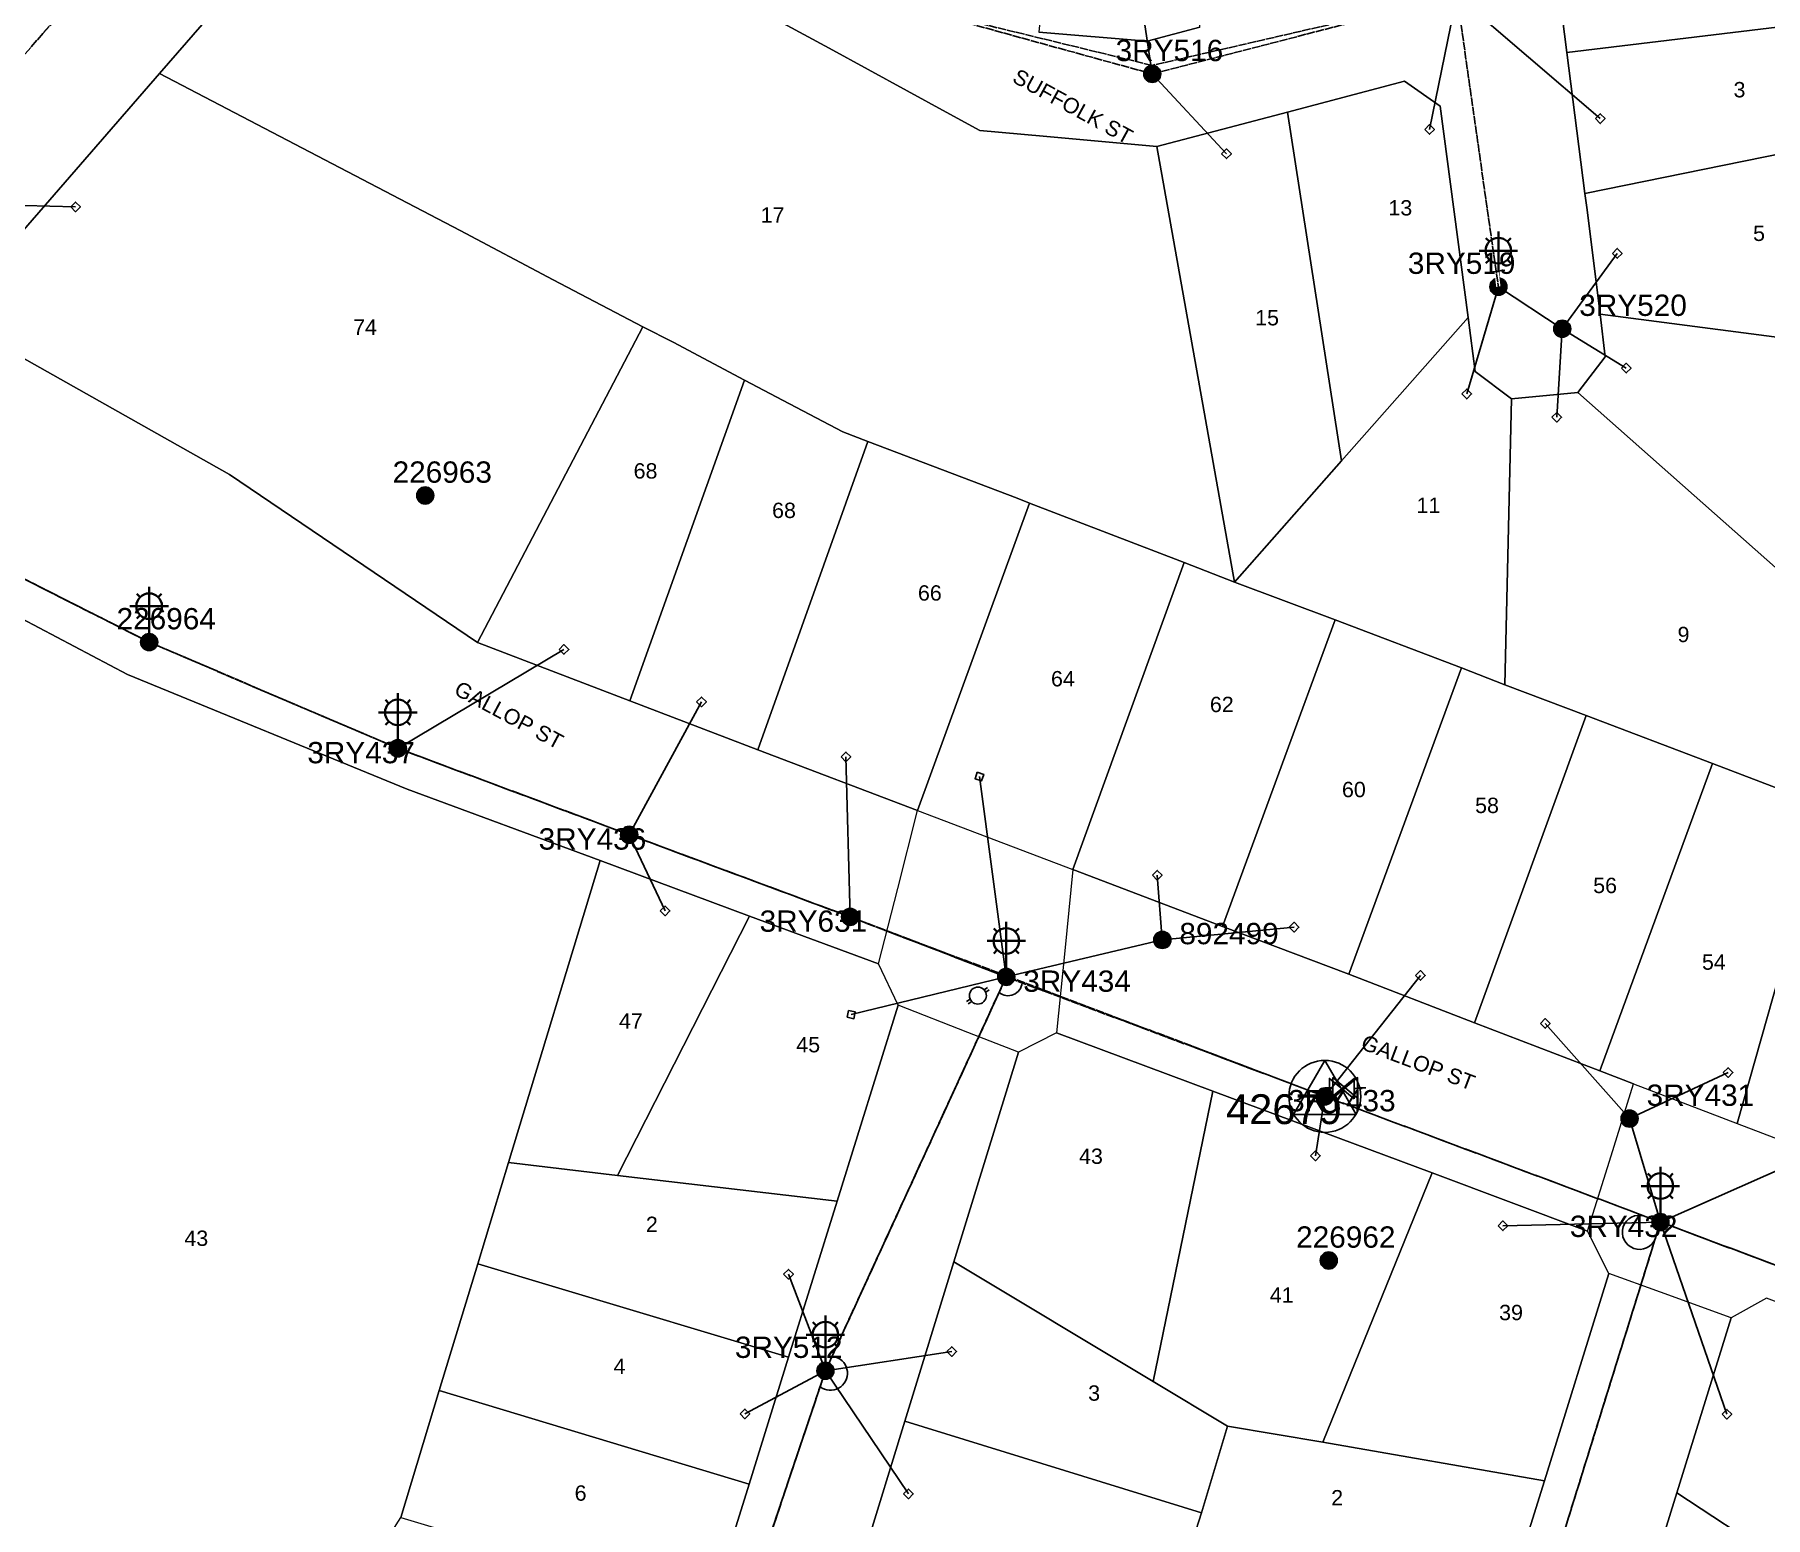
# Model space of a CAD drawing. Header units: metres. Extents: x 301080 to 303013, y 6182698 to 6183880.
# Drawn here: x 301742.1 to 301945.2, y 6182965.7 to 6183139.7 of the extents above; entities that cross this region are included whole.
import ezdxf
from ezdxf.enums import TextEntityAlignment as Align

# ---------------------------------------------------------------- set-up
doc = ezdxf.new("R2010")
doc.units = ezdxf.units.M
doc.linetypes.add('Cable Exist OH', pattern=[1, 1, 0])
doc.layers.get('0').update_dxf_attribs({"color": 6})
doc.layers.add('Cadastre Land Parcels_SP_EXT', color=9, linetype='Continuous', lineweight=5)
doc.layers.add('Cadastre Roads_SP_EXT', color=9, linetype='Continuous', lineweight=5)
for name, color, linetype in [('Equip_LV_EXT', 7, 'Continuous'), ('Equip_SP_LV_EXT', 7, 'Continuous'), ('Equip_SP_SL_EXT', 7, 'Continuous'), ('Mains_HV_EXT', 7, 'Continuous'), ('Mains_LV_EXT', 7, 'Continuous'), ('Mains_SL_EXT', 7, 'Continuous'), ('Services_SP_EXT', 7, 'Continuous'), ('Sub_SP_TR_HV_LV_EXT', 7, 'Continuous'), ('SupportsOH_SP_TR_HV_LV_SL_EXT', 7, 'Continuous')]:
    doc.layers.add(name, color=color, linetype=linetype)
doc.styles.add('iecARIAL', font='arial.ttf', dxfattribs={"height": 2})
doc.styles.add('POLE_LABEL', font='arial.ttf')
doc.styles.get("Standard").update_dxf_attribs({"font": 'arial.ttf'})

# ---------------------------------------------------------------- blocks, each defined once
blk = doc.blocks.new('SUB_POLE_EXT')
blk.add_wipeout([(0, 4.22), (0.42, 4.2), (0.83, 4.14), (1.21, 4.05), (1.62, 3.9), (1.99, 3.72), (2.35, 3.51), (2.68, 3.26), (2.99, 2.99), (3.28, 2.66), (3.52, 2.34), (3.76, 1.92), (3.9, 1.62), (4.04, 1.23), (4.18, 0.63), (4.22, 0), (4.18, -0.61), (4.06, -1.15), (3.9, -1.62), (3.58, -2.24), (3.22, -2.73), (2.97, -3.01), (2.68, -3.26), (2.36, -3.5), (2, -3.72), (1.64, -3.89), (1.25, -4.03), (0.82, -4.14), (0.42, -4.2), (0, -4.22), (-0.41, -4.2), (-0.8, -4.15), (-1.21, -4.05), (-1.62, -3.9), (-1.99, -3.73), (-2.35, -3.51), (-2.68, -3.26), (-2.96, -3.02), (-3.23, -2.72), (-3.51, -2.35), (-3.71, -2.01), (-3.91, -1.6), (-4.05, -1.21), (-4.16, -0.76), (-4.22, -0.14), (-4.21, 0.39), (-4.14, 0.83), (-4.03, 1.27), (-3.9, 1.63), (-3.71, 2.02), (-3.5, 2.37), (-3.28, 2.67), (-2.99, 2.99), (-2.68, 3.27), (-2.33, 3.52), (-1.98, 3.73), (-1.63, 3.9), (-1.2, 4.05), (-0.78, 4.15), (-0.4, 4.21)])
blk.add_line((2.16, 0.48), (2.16, 0.48, 0))
blk.add_lwpolyline([(-4.22, 0, 1), (4.22, 0, 1)], format="xyb", close=True)
blk.add_lwpolyline([(2.14, 0.52), (0, 4.22), (-3.66, -2.11), (3.66, -2.11)], close=True)
for tag, height, flags, p in [('ASSET_NUM', 3.5, 8, (2, 2)), ('STREET_CODE', 0.2, 9, (1.5, 0)), ('CONSTRUCTED_VOLTAGE', 0.2, 9, (1.5, -0.2)), ('OPERATING_VOLTAGE', 0.2, 9, (1.5, -0.6)), ('OPERATED_BY', 0.2, 9, (1.5, -0.8)), ('ORIENTATION', 0.2, 9, (1.5, -1.2)), ('OWNED_BY', 0.2, 9, (1.5, -1.4)), ('SECONDARY_VOLTAGE', 0.2, 9, (1.5, -1.6)), ('STATE', 0.2, 9, (1.5, -1.8)), ('SUBSTATION_TYPE', 0.2, 9, (1.5, -2)), ('NO_PHASES', 0.2, 9, (1.5, -0.4)), ('MAINTAINED_BY', 0.2, 9, (1.5, -1)), ('STREETNAME', 0.2, 9, (1.5, -2.8)), ('SUBURB', 0.2, 9, (1.5, -3)), ('Z', 0.2, 1, (1.5, -3.4)), ('USAGE', 0.2, 9, (1.5, -2.2)), ('LEGEND', 0.2, 9, (1.5, -2.4)), ('LOCATION', 0.2, 9, (1.5, -2.6)), ('NOTES', 0.2, 9, (1.5, -3.2))]:
    blk.add_attdef(tag, text='', height=height, dxfattribs=dict(flags=flags)).set_placement(p, align=Align.MIDDLE_LEFT)
blk = doc.blocks.new('LV_OH_LINKS_DISTFUSE_EXT')
for p, q in [((0, 0), (0.96, 0)), ((3.84, 0), (4.8, 0))]:
    blk.add_line(p, q)
blk.add_lwpolyline([(3.84, -1.2), (3.84, 1.2), (0.96, -1.2), (0.96, 1.2)], close=True)
at = {"flags": 9}
for tag, p in [('ACTUAL_STATUS', (0, 0)), ('CONSTRUCTED_VOLTAGE', (0, -0.2)), ('OPERATING_VOLTAGE', (0, -0.6)), ('ORIENTATION', (0, -0.8)), ('OWNED_BY', (0, -1)), ('STATE', (0, -1.2)), ('SWITCH_TYPE', (0, -1.4)), ('NO_PHASES', (0, -0.4)), ('USAGE', (0, -1.6)), ('NOTES', (0, -1.8))]:
    blk.add_attdef(tag, text='', height=0.2, dxfattribs=at).set_placement(p, align=Align.MIDDLE_LEFT)
at = {"flags": 1}
blk.add_attdef('Z', (0, 0), '', height=0.2, dxfattribs=at)
blk = doc.blocks.new('LV_OH_LINKS_OPEN_EXT')
for p, q in [((-0.17, 4.97), (-0.17, 5.46)), ((0.17, 4.97), (0.17, 5.46)), ((-0.17, 3), (-0.17, 2.5)), ((0.17, 3), (0.17, 2.5))]:
    blk.add_line(p, q)
blk.add_lwpolyline([(0, 2.99, 1), (0, 4.98, 1)], format="xyb", close=True)
at = {"flags": 9}
for tag, p in [('ACTUAL_STATUS', (0, 0)), ('CONSTRUCTED_VOLTAGE', (0, -0.2)), ('OPERATING_VOLTAGE', (0, -0.6)), ('ORIENTATION', (0, -0.8)), ('OWNED_BY', (0, -1)), ('STATE', (0, -1.2)), ('SWITCH_TYPE', (0, -1.4)), ('NO_PHASES', (0, -0.4)), ('USAGE', (0, -1.6)), ('LEGEND', (0, -1.8)), ('NOTES', (0, -2))]:
    blk.add_attdef(tag, text='', height=0.2, dxfattribs=at).set_placement(p, align=Align.MIDDLE_LEFT)
at = {"flags": 1}
blk.add_attdef('Z', (0, 0), '', height=0.2, dxfattribs=at)
blk = doc.blocks.new('SL_LANTERN_EXT')
at = {"lineweight": 40}
for p, q in [((0, 1.97), (0, 6.47)), ((-2.25, 4.22), (2.25, 4.22)), ((-1.46, 5.68), (-1.06, 5.28)), ((1.46, 5.68), (1.06, 5.28)), ((-1.46, 2.76), (-1.06, 3.16)), ((0, 0), (0, 2.72)), ((1.46, 2.76), (1.06, 3.16))]:
    blk.add_line(p, q, dxfattribs=at)
blk.add_circle((0, 4.22), 1.5, dxfattribs=at)
at = {"style": 'iecARIAL', "flags": 8}
blk.add_attdef('ASSET_NUM', (1.5, 1.5), '', height=2.5, dxfattribs=at)
for tag, p, height, flags in [('OPERATING_VOLTAGE', (0.98, -1.65), 0.2, 9), ('ORIENTATION', (0.98, -1.85), 0.2, 9), ('OWNED_BY', (0.98, -2.05), 0.2, 9), ('CONSTRUCTED_VOLTAGE', (0.98, -0.65), 0.2, 9), ('CONTROL_TYPE', (0.98, -0.85), 0.2, 9), ('LANTERN_PURPOSE', (0.98, -1.05), 0.2, 9), ('LANTERN_TYPE', (0.98, -1.25), 0.2, 9), ('NO_PHASES', (0.98, -1.45), 0.2, 9), ('LNUMBER', (2.18, -3.25), 2.5, 8), ('STATE', (0.98, -2.25), 0.2, 9), ('USAGE', (0.98, -2.45), 0.2, 9), ('CEXIST', (0.98, -2.65), 0.2, 9), ('CNEW', (0.98, -2.85), 0.2, 9), ('CNUMBER', (0.98, -3.05), 0.2, 9), ('CREMOVE', (0.98, -3.25), 0.2, 9), ('CREPLACE', (0.98, -3.45), 0.2, 9), ('LKINGHEIGHT', (0.98, -3.65), 0.2, 9), ('LBRACKET', (0.98, -3.85), 0.2, 9), ('LBRACKETVOCAB', (0.98, -4.05), 0.2, 9), ('LCATEGORY', (0.98, -4.25), 0.2, 9), ('LCHARGE1', (0.98, -4.45), 0.2, 9), ('LCHARGE1PERCENT', (0.98, -4.65), 0.2, 9), ('LCHARGE2', (0.98, -4.85), 0.2, 9), ('LCHARGE2PERCENT', (0.98, -5.05), 0.2, 9), ('LCHARGE3', (0.98, -5.25), 0.2, 9), ('LCHARGE3PERCENT', (0.98, -5.45), 0.2, 9), ('LEXIST', (0.98, -5.65), 0.2, 9), ('LLAMP', (0.98, -5.85), 0.2, 9), ('LLAMPVOCAB', (0.98, -6.05), 0.2, 9), ('LMAST', (0.98, -6.25), 0.2, 9), ('LMASTVOCAB', (0.98, -6.45), 0.2, 9), ('LNEW', (0.98, -6.65), 0.2, 9), ('LANTNUMBER', (0.98, -6.85), 0.2, 9), ('LOUTREACH', (0.98, -7.25), 0.2, 9), ('LOUTREACHVOCAB', (0.98, -7.45), 0.2, 9), ('LRATECODE', (0.98, -7.65), 0.2, 9), ('LREMOVE', (0.98, -7.85), 0.2, 9), ('LREPLACE', (0.98, -8.05), 0.2, 9), ('LTYPE', (0.98, -8.25), 0.2, 9), ('STREETNAME', (0.98, -9.25), 0.2, 9), ('SUBURB', (0.98, -9.45), 0.2, 1), ('LTYPEVOCAB', (0.98, -8.45), 0.2, 9), ('LEGEND', (0.98, -8.65), 0.2, 9), ('LOCATION', (0.98, -8.85), 0.2, 9), ('NOTES', (0.98, -9.05), 0.2, 9)]:
    blk.add_attdef(tag, p, '', height=height, dxfattribs=dict(flags=flags))
blk = doc.blocks.new('CCP_EXT')
at = {"flags": 9}
for tag, p in [('STATE', (0, -1.8)), ('NOTES', (0, -2))]:
    blk.add_attdef(tag, text='', height=0.2, dxfattribs=at).set_placement(p, align=Align.MIDDLE_LEFT)
blk.add_wipeout([(0, 0.57), (0.57, 0), (0, -0.57), (-0.57, 0)])
blk.add_lwpolyline([(-0.57, 0), (0, 0.57), (0.57, 0), (0, -0.57), (-0.57, 0)])
at = {"flags": 1}
blk.add_attdef('Z', (0, 0), '', height=0.2, dxfattribs=at)
at = {"flags": 9}
for tag, p in [('CCP_TYPE', (0, 0)), ('CONSTRUCTED_VOLTAGE', (0, -0.2)), ('OPERATING_VOLTAGE', (0, -0.6)), ('ORIENTATION', (0, -0.8)), ('OWNED_BY', (0, -1)), ('NO_PHASES', (0, -0.4)), ('USAGE', (0, -1.2)), ('LEGEND', (0, -1.4)), ('LIFE_SUPPORT', (0, -1.6))]:
    blk.add_attdef(tag, text='', height=0.2, dxfattribs=at).set_placement(p, align=Align.MIDDLE_LEFT)
blk = doc.blocks.new('POLE_EXT')
blk.add_hatch(color=256).paths.add_polyline_path([(-1, 0, 1), (1, 0, 1)])
blk.add_lwpolyline([(-1, 0, 1), (1, 0, 1)], format="xyb", close=True)
for tag, height, flags, p in [('pNumber', 2.5, 8, (-17.84, 2.07)), ('OWNED_BY', 0.2, 9, (1.35, -0.4)), ('SPECIAL_USE', 0.2, 9, (1.35, -0.8)), ('STATE', 0.2, 9, (1.35, -1)), ('cLV', 0.2, 9, (1.35, -1.4)), ('hDepth', 0.2, 9, (1.35, -1.6)), ('hDia', 0.2, 9, (1.35, -1.8)), ('cHV', 0.2, 9, (1.35, -2)), ('PARENT', 0.2, 9, (1.35, -0.6)), ('USAGE', 0.2, 9, (1.35, -1.2)), ('cLinedev', 0.2, 9, (1.35, -3.4)), ('pExisting', 0.2, 9, (1.35, -3.8)), ('LBRACKET', 0.2, 9, (1.35, -2.2)), ('LExisting', 0.2, 9, (1.35, -2.4)), ('LANTNUMBER', 0.2, 9, (1.35, -2.6)), ('LOther', 0.2, 9, (1.35, -2.8)), ('LRemove', 0.2, 9, (1.35, -3)), ('LEGEND', 0.2, 9, (1.35, -3.2)), ('LOCATION', 0.2, 9, (1.35, -3.6)), ('PFNUMBER', 0.2, 9, (1.35, -4)), ('pFooting', 0.2, 9, (1.35, -4.4)), ('pNew', 0.2, 9, (1.35, -4.6)), ('pRelocate', 0.2, 9, (1.35, -5)), ('pRemove', 0.2, 9, (1.35, -5.2)), ('pReplace', 0.2, 9, (1.35, -5.4)), ('pStay', 0.2, 9, (1.35, -5.6)), ('pType', 0.2, 9, (1.35, -5.8)), ('cspan', 0.2, 9, (1.35, -6)), ('NEWPFNUMBER', 0.2, 9, (1.35, -4.2)), ('STREETNAME', 0.2, 9, (1.35, -6.2)), ('SUBURB', 0.2, 9, (1.35, -6.4)), ('OPERATED_BY', 0.2, 9, (1.36, -7.01)), ('NOTES', 0.2, 9, (1.35, -6.6)), ('MAINTAINED_BY', 0.2, 9, (1.36, -6.81))]:
    blk.add_attdef(tag, text='', height=height, dxfattribs=dict(flags=flags)).set_placement(p, align=Align.MIDDLE_LEFT)
at = {"style": 'POLE_LABEL'}
for tag, height, flags, p in [('ASSET_NUM', 2.5, 8, (2, 2)), ('STRUCTURE_PLANT_NUMBER', 0.2, 9, (1.35, 0.03)), ('STREET_CODE', 0.2, 9, (1.35, -0.2))]:
    blk.add_attdef(tag, text='', height=height, dxfattribs=dict(at, flags=flags)).set_placement(p, align=Align.MIDDLE_LEFT)
at = {"flags": 1}
blk.add_attdef('Z', (1.35, -7.33), '', height=0.2, dxfattribs=at)
blk = doc.blocks.new('End Shackle_EXT')
at = {"flags": 9}
for tag, p in [('USAGE', (0, -1.4)), ('NOTES', (0, -1.6))]:
    blk.add_attdef(tag, text='', height=0.2, dxfattribs=at).set_placement(p, align=Align.MIDDLE_LEFT)
blk.add_wipeout([(0, 0.25), (1.81, 0.25), (1.82, -0.25), (0, -0.25)])
blk.add_line((1.81, -1), (1.81, 1))
at = {"flags": 1}
blk.add_attdef('Z', (0, 0), '', height=0.2, dxfattribs=at)
at = {"flags": 9}
for tag, p in [('CONNECTOR_TYPE', (0, 0)), ('CONSTRUCTED_VOLTAGE', (0, -0.2)), ('OPERATING_VOLTAGE', (0, -0.6)), ('ORIENTATION', (0, -0.8)), ('OWNED_BY', (0, -1)), ('STATE', (0, -1.2)), ('NO_PHASES', (0, -0.4))]:
    blk.add_attdef(tag, text='', height=0.2, dxfattribs=at).set_placement(p, align=Align.MIDDLE_LEFT)

msp = doc.modelspace()

# ---------------------------------------------------------------- linework, layer by layer
at = {"layer": 'Cadastre Land Parcels_SP_EXT', "linetype": 'Continuous'}
for points in [[(301877.51, 6183177.83), (301863.85, 6183180.84), (301859.93, 6183139.98), (301872.64, 6183138.93), (301878.83, 6183140.55), (301877.51, 6183177.83)], [(301873.79, 6183126.54), (301860.45, 6183127.77), (301853.04, 6183128.44), (301849.09, 6183130.57), (301835.36, 6183138.08), (301821.49, 6183145.61), (301804.9, 6183154.6), (301787.01, 6183164.34), (301781.53, 6183163.53), (301769.98, 6183150.29), (301756.79, 6183135.13), (301792.06, 6183116.69), (301802.98, 6183110.91), (301813.5, 6183105.39), (301817.05, 6183103.59), (301825.43, 6183099.14), (301830.71, 6183096.35), (301836.96, 6183093.08), (301839.9, 6183091.94), (301857.41, 6183085.28), (301858.84, 6183084.72), (301876.99, 6183077.77), (301882.91, 6183075.46), (301873.79, 6183126.54)], [(301954.79, 6183160.43), (301954, 6183164.3), (301918.31, 6183151.14), (301921.06, 6183144.08), (301921.89, 6183137.6), (301958.55, 6183142), (301958.02, 6183144.6), (301954.79, 6183160.43)], [(301961.29, 6183128.63), (301958.55, 6183142), (301921.89, 6183137.6), (301924.01, 6183121.05), (301961.29, 6183128.63)], [(301813.5, 6183105.39), (301802.98, 6183110.91), (301792.06, 6183116.69), (301756.79, 6183135.13), (301732.03, 6183106.64), (301765.01, 6183088.08), (301794.11, 6183068.35), (301813.5, 6183105.39)], [(301895.46, 6183089.68), (301910.29, 6183106.48), (301907.01, 6183131.3), (301902.85, 6183134.22), (301889.13, 6183130.6), (301895.46, 6183089.68)], [(301882.91, 6183075.46), (301895.46, 6183089.68), (301889.13, 6183130.6), (301873.79, 6183126.54), (301882.91, 6183075.46)], [(301964.05, 6183115.1), (301961.29, 6183128.63), (301924.01, 6183121.05), (301924.25, 6183119.14), (301925.79, 6183106.87), (301963.01, 6183102.05), (301964.05, 6183115.1)], [(301825.43, 6183099.14), (301817.05, 6183103.59), (301813.5, 6183105.39), (301794.11, 6183068.35), (301811.96, 6183061.51), (301825.43, 6183099.14)], [(301915.39, 6183096.96), (301911.12, 6183100.17), (301910.29, 6183106.48), (301895.46, 6183089.68), (301882.91, 6183075.46), (301894.7, 6183071.01), (301909.51, 6183065.4), (301914.6, 6183063.41), (301915.39, 6183096.96)], [(301959.47, 6183084.28), (301962.55, 6183099.75), (301963.01, 6183102.05), (301925.79, 6183106.87), (301926.39, 6183101.88), (301923.17, 6183097.7), (301956.26, 6183068.42), (301959.47, 6183084.28)], [(301839.9, 6183091.94), (301836.96, 6183093.08), (301830.71, 6183096.35), (301825.43, 6183099.14), (301811.96, 6183061.51), (301826.97, 6183055.79), (301839.9, 6183091.94)], [(301954.11, 6183057.77), (301956.26, 6183068.42), (301923.17, 6183097.7), (301915.39, 6183096.96), (301914.6, 6183063.41), (301924.15, 6183059.81), (301938.95, 6183054.19), (301952.37, 6183049.04), (301954.11, 6183057.77)], [(301858.84, 6183084.72), (301857.41, 6183085.28), (301839.9, 6183091.94), (301826.97, 6183055.79), (301845.7, 6183048.66), (301858.84, 6183084.72)], [(301808.49, 6183042.81), (301785.83, 6183051.18), (301753.05, 6183064.63), (301717.78, 6183083.24), (301712.5, 6183082.04), (301632.09, 6182990.02), (301749.26, 6182926.38), (301752.13, 6182928.91), (301764.02, 6182939.36), (301773.82, 6182947.98), (301780.2, 6182958.01), (301785.09, 6182965.7), (301789.59, 6182980.6), (301794.12, 6182995.48), (301797.74, 6183007.36), (301808.49, 6183042.81)], [(301876.99, 6183077.77), (301858.84, 6183084.72), (301845.7, 6183048.66), (301863.95, 6183041.72), (301876.99, 6183077.77)], [(301894.7, 6183071.01), (301882.91, 6183075.46), (301876.99, 6183077.77), (301863.95, 6183041.72), (301881.49, 6183035.05), (301894.7, 6183071.01)], [(301909.51, 6183065.4), (301894.7, 6183071.01), (301881.49, 6183035.05), (301896.3, 6183029.44), (301909.51, 6183065.4)], [(301924.15, 6183059.81), (301914.6, 6183063.41), (301909.51, 6183065.4), (301896.3, 6183029.44), (301911.04, 6183023.76), (301924.15, 6183059.81)], [(301938.95, 6183054.19), (301924.15, 6183059.81), (301911.04, 6183023.76), (301925.74, 6183018.13), (301938.95, 6183054.19)], [(301952.37, 6183049.04), (301938.95, 6183054.19), (301925.74, 6183018.13), (301929.71, 6183016.61), (301941.88, 6183011.94), (301952.37, 6183049.04)], [(301963.33, 6183040.98), (301952.37, 6183049.04), (301941.88, 6183011.94), (301949.94, 6183008.86), (301959.21, 6183005.3), (301963.33, 6183040.98)], [(301826.02, 6183036.28), (301808.49, 6183042.81), (301797.74, 6183007.36), (301810.51, 6183005.84), (301826.02, 6183036.28)], [(301843.45, 6183025.81), (301841.15, 6183030.66), (301826.02, 6183036.28), (301810.51, 6183005.84), (301836.3, 6183002.84), (301843.45, 6183025.81)], [(301880.37, 6183015.73), (301862.03, 6183022.58), (301857.57, 6183020.29), (301849.96, 6182995.73), (301873.36, 6182981.67), (301880.37, 6183015.73)], [(301810.51, 6183005.84), (301797.74, 6183007.36), (301794.12, 6182995.48), (301830.57, 6182984.52), (301836.3, 6183002.84), (301810.51, 6183005.84)], [(301924.31, 6182999.3), (301906.07, 6183006.14), (301893.25, 6182974.56), (301919.26, 6182970.02), (301926.81, 6182994.35), (301924.31, 6182999.3)], [(301830.57, 6182984.52), (301794.12, 6182995.48), (301789.59, 6182980.6), (301825.95, 6182969.64), (301830.57, 6182984.52)], [(301882.09, 6182976.43), (301873.36, 6182981.67), (301849.96, 6182995.73), (301844.21, 6182977.01), (301879.01, 6182966.25), (301882.09, 6182976.43)], [(301966.16, 6182983.65), (301945.32, 6182991.45), (301941.16, 6182989.16), (301934.77, 6182968.63), (301957.4, 6182953.77), (301966.16, 6182983.65)], [(301825.95, 6182969.64), (301789.59, 6182980.6), (301785.09, 6182965.7), (301821.34, 6182954.83), (301825.95, 6182969.64)], [(301879.01, 6182966.25), (301844.21, 6182977.01), (301839.51, 6182961.62), (301874.4, 6182951.23), (301878.06, 6182963.23), (301879.01, 6182966.25)], [(301919.26, 6182970.02), (301893.25, 6182974.56), (301882.09, 6182976.43), (301879.01, 6182966.25), (301878.06, 6182963.23), (301913.75, 6182952.37), (301919.26, 6182970.02)], [(301957.4, 6182953.77), (301934.77, 6182968.63), (301929.4, 6182951.23), (301964.2, 6182937.12), (301967.22, 6182947.37), (301957.4, 6182953.77)]]:
    msp.add_lwpolyline(points, close=True, dxfattribs=at)
at = {"layer": 'Cadastre Roads_SP_EXT', "linetype": 'Continuous'}
msp.add_lwpolyline([(301878.83, 6183140.55), (301872.64, 6183138.93), (301859.93, 6183139.98)], dxfattribs=at)
at = {"layer": 'Mains_LV_EXT', "linetype": 'Cable Exist OH'}
for points in [[(301908.98, 6183144.28), (301873.23, 6183136.07)], [(301873.23, 6183136.07), (301842.02, 6183143.67)], [(301703.95, 6183095.06), (301729.28, 6183081.7), (301755.58, 6183068.41), (301784.75, 6183055.95)], [(301784.75, 6183055.95), (301811.89, 6183045.82)], [(301837.81, 6183036.18), (301856.12, 6183029.14)], [(301932.86, 6183000.38), (301918.49, 6182954.16)], [(301932.86, 6183000.38), (301968.93, 6182986.9)]]:
    msp.add_lwpolyline(points, dxfattribs=at)
at = {"layer": 'Mains_LV_EXT', "linetype": 'Continuous'}
for points in [[(301855.28, 6183027.32, 0.604879), (301857.99, 6183028.44)], [(301930.99, 6183001.08, 2.321104), (301932.27, 6182998.47)], [(301834.28, 6182981.05, 1.179517), (301836.12, 6182984.54)]]:
    msp.add_lwpolyline(points, format="xyb", dxfattribs=at)
at = {"layer": 'Mains_SL_EXT', "linetype": 'Cable Exist OH'}
for points in [[(301812.25, 6183160.09), (301842.02, 6183143.67), (301873.25, 6183135.07), (301908.98, 6183144.28)], [(301755.58, 6183068.41), (301729.28, 6183081.7)], [(301784.75, 6183055.95), (301755.58, 6183068.41)], [(301918.49, 6182954.16), (301932.86, 6183000.38)], [(301968.93, 6182986.9), (301932.86, 6183000.38)]]:
    msp.add_lwpolyline(points, dxfattribs=at)
at = {"layer": 'Services_SP_EXT'}
for points in [[(301872.22, 6183141.89), (301873.25, 6183135.07)], [(301921.34, 6183105.18), (301913.85, 6183110.11)], [(301874.43, 6183033.47), (301856.12, 6183029.14)], [(301932.86, 6183000.38), (301929.24, 6183012.51)], [(301954.48, 6183009.95), (301932.86, 6183000.38)]]:
    msp.add_lwpolyline(points, dxfattribs=at)

# ---------------------------------------------------------------- block references
at = {"layer": 'Equip_SP_LV_EXT', "rotation": 123.4894803646819}
msp.add_blockref('LV_OH_LINKS_OPEN_EXT', (301856.12, 6183029.14), dxfattribs=at)
at = {"layer": 'Equip_SP_SL_EXT'}
for p in [(301913.85, 6183110.11), (301755.58, 6183068.41), (301784.75, 6183055.95), (301856.12, 6183029.14), (301932.86, 6183000.38), (301834.91, 6182982.94)]:
    msp.add_blockref('SL_LANTERN_EXT', p, dxfattribs=at)
at = {"layer": 'Sub_SP_TR_HV_LV_EXT'}
ref = msp.add_blockref('SUB_POLE_EXT', (301893.49, 6183015.12), dxfattribs=at)
ref.add_attrib('ASSET_NUM', '42679', dxfattribs={"layer": '0', "height": 3.5}).set_placement((301895.49, 6183015.37), align=Align.TOP_RIGHT)
at = {"layer": 'SupportsOH_SP_TR_HV_LV_SL_EXT'}
ref = msp.add_blockref('POLE_EXT', (301873.25, 6183135.07), dxfattribs=at)
ref.add_attrib('ASSET_NUM', '3RY516', dxfattribs={"layer": '0', "height": 2.5, "style": 'POLE_LABEL'}).set_placement((301875.26, 6183135.82), align=Align.BOTTOM_CENTER)
ref = msp.add_blockref('POLE_EXT', (301913.85, 6183110.11), dxfattribs=at)
ref.add_attrib('ASSET_NUM', '3RY519', dxfattribs={"layer": '0', "height": 2.5, "style": 'POLE_LABEL'}).set_placement((301915.85, 6183110.86), align=Align.BOTTOM_RIGHT)
ref = msp.add_blockref('POLE_EXT', (301921.34, 6183105.18), dxfattribs=at)
ref.add_attrib('ASSET_NUM', '3RY520', dxfattribs={"layer": '0', "height": 2.5, "style": 'POLE_LABEL'}).set_placement((301923.34, 6183105.93), align=Align.BOTTOM_LEFT)
ref = msp.add_blockref('POLE_EXT', (301787.96, 6183085.61), dxfattribs=at)
ref.add_attrib('ASSET_NUM', '226963', dxfattribs={"layer": '0', "height": 2.5, "style": 'POLE_LABEL'}).set_placement((301789.96, 6183086.36), align=Align.BOTTOM_CENTER)
ref = msp.add_blockref('POLE_EXT', (301755.58, 6183068.41), dxfattribs=at)
ref.add_attrib('ASSET_NUM', '226964', dxfattribs={"layer": '0', "height": 2.5, "style": 'POLE_LABEL'}).set_placement((301757.58, 6183069.16), align=Align.BOTTOM_CENTER)
ref = msp.add_blockref('POLE_EXT', (301784.75, 6183055.95), dxfattribs=at)
ref.add_attrib('ASSET_NUM', '3RY437', dxfattribs={"layer": '0', "height": 2.5, "style": 'POLE_LABEL'}).set_placement((301786.75, 6183056.7), align=Align.TOP_RIGHT)
ref = msp.add_blockref('POLE_EXT', (301811.89, 6183045.82), dxfattribs=at)
ref.add_attrib('ASSET_NUM', '3RY436', dxfattribs={"layer": '0', "height": 2.5, "style": 'POLE_LABEL'}).set_placement((301813.89, 6183046.57), align=Align.TOP_RIGHT)
ref = msp.add_blockref('POLE_EXT', (301837.81, 6183036.18), dxfattribs=at)
ref.add_attrib('ASSET_NUM', '3RY631', dxfattribs={"layer": '0', "height": 2.5, "style": 'POLE_LABEL'}).set_placement((301839.81, 6183036.93), align=Align.TOP_RIGHT)
ref = msp.add_blockref('POLE_EXT', (301874.43, 6183033.47), dxfattribs=at)
ref.add_attrib('ASSET_NUM', '892499', dxfattribs={"layer": '0', "height": 2.5, "style": 'POLE_LABEL'}).set_placement((301876.43, 6183034.22), align=Align.MIDDLE_LEFT)
ref = msp.add_blockref('POLE_EXT', (301856.12, 6183029.14), dxfattribs=at)
ref.add_attrib('ASSET_NUM', '3RY434', dxfattribs={"layer": '0', "height": 2.5, "style": 'POLE_LABEL'}).set_placement((301858.12, 6183029.89), align=Align.TOP_LEFT)
ref = msp.add_blockref('POLE_EXT', (301893.95, 6182995.87), dxfattribs=at)
ref.add_attrib('ASSET_NUM', '226962', dxfattribs={"layer": '0', "height": 2.5, "style": 'POLE_LABEL'}).set_placement((301895.95, 6182996.62), align=Align.BOTTOM_CENTER)
ref = msp.add_blockref('POLE_EXT', (301932.86, 6183000.38), dxfattribs=at)
ref.add_attrib('ASSET_NUM', '3RY432', dxfattribs={"layer": '0', "height": 2.5, "style": 'POLE_LABEL'}).set_placement((301934.86, 6183001.13), align=Align.TOP_RIGHT)
ref = msp.add_blockref('POLE_EXT', (301834.91, 6182982.94), dxfattribs=at)
ref.add_attrib('ASSET_NUM', '3RY512', dxfattribs={"layer": '0', "height": 2.5, "style": 'POLE_LABEL'}).set_placement((301836.91, 6182983.69), align=Align.BOTTOM_RIGHT)

# ---------------------------------------------------------------- texts
at = {"layer": 'Cadastre Land Parcels_SP_EXT'}
for s, p in [('3', (301941.44, 6183132.32)), ('17', (301827.31, 6183117.62)), ('13', (301900.95, 6183118.46)), ('5', (301943.73, 6183115.47)), ('15', (301885.32, 6183105.57)), ('74', (301779.5, 6183104.46)), ('68', (301812.41, 6183087.6)), ('11', (301904.25, 6183083.57)), ('68', (301828.65, 6183082.97)), ('66', (301845.76, 6183073.28)), ('9', (301934.87, 6183068.41)), ('64', (301861.37, 6183063.22)), ('62', (301880.01, 6183060.2)), ('60', (301895.5, 6183050.22)), ('58', (301911.12, 6183048.36)), ('56', (301924.97, 6183038.97)), ('54', (301937.73, 6183029.98)), ('47', (301810.69, 6183023.07)), ('45', (301831.49, 6183020.29)), ('43', (301864.66, 6183007.2)), ('2', (301813.85, 6182999.21)), ('43', (301759.71, 6182997.58)), ('41', (301887.03, 6182990.91)), ('39', (301913.94, 6182988.87)), ('4', (301810.06, 6182982.56)), ('3', (301865.73, 6182979.42)), ('6', (301805.49, 6182967.69)), ('2', (301894.24, 6182967.14))]:
    msp.add_text(s, height=1.8, dxfattribs=at).set_placement(p)
at = {"layer": 'Cadastre Roads_SP_EXT'}
for s, rotation, p in [('SUFFOLK ST', 331.273, (301856.7, 6183134.19)), ('GALLOP ST', 331.8479, (301791.2, 6183062.36))]:
    msp.add_text(s, height=1.8, rotation=rotation, dxfattribs=at).set_placement(p)

# ---------------------------------------------------------------- next in the draw order: linework, layer by layer
at = {"layer": 'Cadastre Land Parcels_SP_EXT', "linetype": 'Continuous'}
msp.add_lwpolyline([(301906.07, 6183006.14), (301880.37, 6183015.73), (301873.36, 6182981.67), (301882.09, 6182976.43), (301893.25, 6182974.56), (301906.07, 6183006.14)], close=True, dxfattribs=at)
at = {"layer": 'Mains_LV_EXT', "linetype": 'Cable Exist OH'}
msp.add_lwpolyline([(301893.49, 6183015.12), (301856.12, 6183029.14)], dxfattribs=at)

# ---------------------------------------------------------------- next in the draw order: block references
at = {"layer": 'Equip_LV_EXT'}
for p in [(301893.08, 6183016.03), (301893.49, 6183016.12)]:
    msp.add_blockref('LV_OH_LINKS_DISTFUSE_EXT', p, dxfattribs=at)
at = {"layer": 'Services_SP_EXT'}
for p in [(301925.8, 6183129.82), (301905.78, 6183128.56), (301881.96, 6183125.71), (301746.95, 6183119.47), (301927.8, 6183114.02), (301928.85, 6183100.56), (301910.14, 6183097.52), (301920.69, 6183094.79), (301804.24, 6183067.56), (301820.37, 6183061.4), (301837.32, 6183054.95), (301873.83, 6183041.06), (301816.1, 6183036.88), (301889.89, 6183034.97), (301904.7, 6183029.31), (301919.35, 6183023.68), (301940.8, 6183017.92), (301914.39, 6182999.94), (301830.58, 6182994.25), (301849.73, 6182985.18), (301825.47, 6182977.87), (301940.66, 6182977.83), (301844.64, 6182968.49)]:
    msp.add_blockref('CCP_EXT', p, dxfattribs=at)
for p, rotation in [((301852.97, 6183052.64), 295.9065079916288), ((301837.94, 6183024.71), 33.11134195478508)]:
    msp.add_blockref('CCP_EXT', p, dxfattribs=dict(at, rotation=rotation))
at = {"layer": 'SupportsOH_SP_TR_HV_LV_SL_EXT'}
ref = msp.add_blockref('POLE_EXT', (301893.49, 6183015.12), dxfattribs=at)
ref.add_attrib('ASSET_NUM', '3RY433', dxfattribs={"layer": '0', "height": 2.5, "style": 'POLE_LABEL'}).set_placement((301895.49, 6183015.87), align=Align.TOP_CENTER)

# ---------------------------------------------------------------- next in the draw order: texts
at = {"layer": 'Cadastre Roads_SP_EXT'}
msp.add_text('GALLOP ST', height=1.8, rotation=339.2869, dxfattribs=at).set_placement((301897.59, 6183020.73))

# ---------------------------------------------------------------- next in the draw order: linework, layer by layer
at = {"layer": 'Cadastre Roads_SP_EXT', "linetype": 'Continuous'}
for points in [[(301781.53, 6183163.53), (301775.7, 6183168.53), (301768.43, 6183174.76), (301764.8, 6183170.62), (301752.89, 6183157.07), (301742.13, 6183144.75), (301731.84, 6183132.95), (301721.68, 6183121.35), (301726.52, 6183114.48), (301732.03, 6183106.64), (301756.79, 6183135.13), (301769.98, 6183150.29), (301781.53, 6183163.53)], [(301794.11, 6183068.35), (301765.01, 6183088.08), (301732.03, 6183106.64), (301725.34, 6183095.66), (301717.78, 6183083.24), (301753.05, 6183064.63), (301785.83, 6183051.18), (301808.49, 6183042.81), (301826.02, 6183036.28), (301841.15, 6183030.66), (301843.39, 6183039.52), (301845.7, 6183048.66), (301826.97, 6183055.79), (301811.96, 6183061.51), (301794.11, 6183068.35)]]:
    msp.add_lwpolyline(points, close=True, dxfattribs=at)
for points in [[(301821.49, 6183145.61), (301835.36, 6183138.08), (301849.09, 6183130.57), (301853.04, 6183128.44), (301860.45, 6183127.77), (301873.79, 6183126.54), (301889.13, 6183130.6), (301902.85, 6183134.22), (301907.01, 6183131.3), (301910.29, 6183106.48), (301911.12, 6183100.17), (301915.39, 6183096.96), (301923.17, 6183097.7), (301926.39, 6183101.88), (301925.79, 6183106.87), (301924.25, 6183119.14), (301924.01, 6183121.05), (301921.89, 6183137.6), (301921.06, 6183144.08)], [(301839.51, 6182961.62), (301844.21, 6182977.01), (301849.96, 6182995.73), (301857.57, 6183020.29), (301857.57, 6183020.29), (301851.61, 6183022.62), (301843.45, 6183025.81), (301836.3, 6183002.84), (301830.57, 6182984.52), (301825.95, 6182969.64), (301821.34, 6182954.83)], [(301929.4, 6182951.23), (301934.77, 6182968.63), (301941.16, 6182989.16), (301941.16, 6182989.16), (301932.85, 6182992.17), (301926.81, 6182994.35), (301919.26, 6182970.02), (301913.75, 6182952.37)]]:
    msp.add_lwpolyline(points, dxfattribs=at)
at = {"layer": 'Mains_HV_EXT', "linetype": 'Cable Exist OH'}
for points in [[(301725.83, 6183120.03), (301754.72, 6183153.09)], [(301703.95, 6183095.06), (301729.28, 6183081.7), (301755.58, 6183068.41), (301784.75, 6183055.95), (301811.89, 6183045.82), (301837.81, 6183036.18), (301893.49, 6183015.12)]]:
    msp.add_lwpolyline(points, dxfattribs=at)
at = {"layer": 'Mains_LV_EXT', "linetype": 'Cable Exist OH'}
for points in [[(301754.72, 6183153.09), (301725.83, 6183120.03)], [(301811.89, 6183045.82), (301837.81, 6183036.18)], [(301856.12, 6183029.14), (301834.91, 6182982.94)], [(301834.91, 6182982.94), (301826.11, 6182956.69)]]:
    msp.add_lwpolyline(points, dxfattribs=at)
at = {"layer": 'Mains_SL_EXT', "linetype": 'Cable Exist OH'}
for points in [[(301725.83, 6183120.01), (301754.72, 6183153.09), (301776.57, 6183177.99)], [(301856.12, 6183029.14), (301837.81, 6183036.18), (301811.89, 6183045.82), (301784.75, 6183055.95)], [(301834.91, 6182982.94), (301856.12, 6183029.14)], [(301809.91, 6182923.4), (301826.11, 6182956.69), (301834.91, 6182982.94)]]:
    msp.add_lwpolyline(points, dxfattribs=at)
at = {"layer": 'Services_SP_EXT'}
for points in [[(301905.78, 6183128.56), (301908.98, 6183144.28)], [(301925.8, 6183129.82), (301908.98, 6183144.28)], [(301881.96, 6183125.71), (301873.25, 6183135.07)], [(301746.95, 6183119.47), (301725.83, 6183120.03)], [(301927.8, 6183114.02), (301921.34, 6183105.18)], [(301910.14, 6183097.52), (301913.85, 6183110.11)], [(301920.69, 6183094.79), (301921.34, 6183105.18)], [(301928.85, 6183100.56), (301921.34, 6183105.18)], [(301804.24, 6183067.56), (301784.75, 6183055.95)], [(301820.37, 6183061.4), (301811.89, 6183045.82)], [(301837.32, 6183054.95), (301837.81, 6183036.18)], [(301856.12, 6183029.14), (301852.97, 6183052.64)], [(301816.1, 6183036.88), (301811.89, 6183045.82)], [(301873.83, 6183041.06), (301874.43, 6183033.47)], [(301889.89, 6183034.97), (301874.43, 6183033.47)], [(301856.12, 6183029.14), (301837.94, 6183024.71)], [(301904.7, 6183029.31), (301893.49, 6183015.12)], [(301929.24, 6183012.51), (301919.35, 6183023.68)], [(301929.24, 6183012.51), (301940.8, 6183017.92)], [(301932.86, 6183000.38), (301914.39, 6182999.94)], [(301940.66, 6182977.83), (301932.86, 6183000.38)], [(301830.58, 6182994.25), (301834.91, 6182982.94)], [(301849.73, 6182985.18), (301834.91, 6182982.94)], [(301825.47, 6182977.87), (301834.91, 6182982.94)], [(301844.64, 6182968.49), (301834.91, 6182982.94)]]:
    msp.add_lwpolyline(points, dxfattribs=at)

# ---------------------------------------------------------------- next in the draw order: block references
msp.add_blockref('CCP_EXT', (301892.39, 6183008.15), dxfattribs=at)
at = {"layer": 'SupportsOH_SP_TR_HV_LV_SL_EXT'}
ref = msp.add_blockref('POLE_EXT', (301929.24, 6183012.51), dxfattribs=at)
ref.add_attrib('ASSET_NUM', '3RY431', dxfattribs={"layer": '0', "height": 2.5, "style": 'POLE_LABEL'}).set_placement((301931.24, 6183013.26), align=Align.BOTTOM_LEFT)

# ---------------------------------------------------------------- next in the draw order: linework, layer by layer
at = {"layer": 'Cadastre Roads_SP_EXT', "linetype": 'Continuous'}
msp.add_lwpolyline([(301881.49, 6183035.05), (301863.95, 6183041.72), (301862.99, 6183032.18), (301862.03, 6183022.58), (301880.37, 6183015.73), (301906.07, 6183006.14), (301924.31, 6182999.3), (301927.07, 6183008.16), (301929.71, 6183016.61), (301925.74, 6183018.13), (301911.04, 6183023.76), (301896.3, 6183029.44), (301881.49, 6183035.05)], close=True, dxfattribs=at)
at = {"layer": 'Mains_HV_EXT', "linetype": 'Cable Exist OH'}
msp.add_lwpolyline([(301893.49, 6183015.12), (302002.18, 6182974.42)], dxfattribs=at)
at = {"layer": 'Mains_LV_EXT', "linetype": 'Cable Exist OH'}
msp.add_lwpolyline([(301893.49, 6183015.12), (301932.86, 6183000.38)], dxfattribs=at)
at = {"layer": 'Mains_SL_EXT', "linetype": 'Cable Exist OH'}
msp.add_lwpolyline([(301932.86, 6183000.38), (301893.49, 6183015.12), (301856.12, 6183029.14)], dxfattribs=at)
at = {"layer": 'Services_SP_EXT'}
msp.add_lwpolyline([(301892.39, 6183008.15), (301893.49, 6183015.12)], dxfattribs=at)

# ---------------------------------------------------------------- next in the draw order: block references
at = {"layer": 'Mains_LV_EXT', "rotation": 97.01576307901054}
msp.add_blockref('End Shackle_EXT', (301913.85, 6183110.11), dxfattribs=at)

# ---------------------------------------------------------------- next in the draw order: linework, layer by layer
at = {"layer": 'Mains_LV_EXT', "linetype": 'Cable Exist OH'}
msp.add_lwpolyline([(301908.98, 6183144.28), (301913.85, 6183110.11)], dxfattribs=at)
at = {"layer": 'Mains_SL_EXT', "linetype": 'Cable Exist OH'}
msp.add_lwpolyline([(301908.98, 6183144.28), (301913.85, 6183110.11)], dxfattribs=at)

doc.saveas('drawing.dxf')
